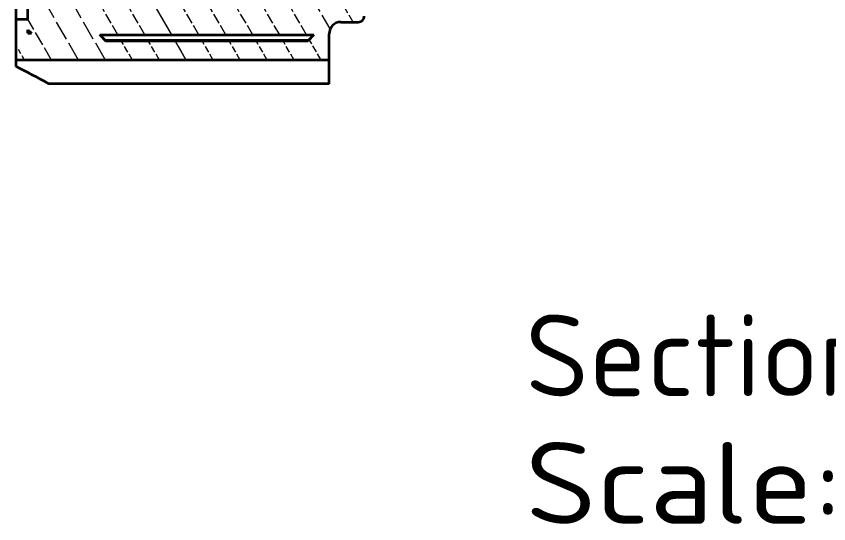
# Model space of a CAD drawing. Extents: x 23 to 417, y 3 to 294.
# Drawn here: x 310.91 to 345.71, y 98.26 to 120 of the extents above; entities that cross this region are included whole.
import ezdxf
from ezdxf.enums import TextEntityAlignment as Align

# ---------------------------------------------------------------- set-up
doc = ezdxf.new("R2010")
doc.units = 0
doc.linetypes.add('DASHED', pattern=[15, 12, -3])
doc.layers.get('0').update_dxf_attribs({"lineweight": 13})
doc.styles.get("Standard").update_dxf_attribs({"font": 'isocp.shx'})

# ---------------------------------------------------------------- blocks, each defined once
blk = doc.blocks.new('BLOCK4530')
at = {"color": 7, "lineweight": 13}
for s, p, p2 in [('Section view A-A', (26.007, -63.554), (99.923, -63.554)), ('Scale:', (26.007, -74.479), (53.186, -74.479)), ('  1:2', (53.186, -74.479), (72.214, -74.479))]:
    blk.add_text(s, height=7, dxfattribs=at).set_placement(p, p2, align=Align.FIT)
blk = doc.blocks.new('BLOCK4532')
at = {"color": 7, "lineweight": 35, "ltscale": 0.153751}
blk.add_line((-17.6, -31.25), (-17.6, -25.1), dxfattribs=at)
at = {"color": 7, "lineweight": 35, "ltscale": 0.025}
for p, q in [((-16.6, -31.25), (-16.6, -30.25)), ((-17.6, -31.25), (-16.6, -31.25)), ((-17.6, -31.25), (-16.6, -31.25))]:
    blk.add_line(p, q, dxfattribs=at)
at = {"color": 1, "lineweight": 35, "ltscale": 0.0875}
blk.add_line((-17.6, -34.75), (-17.6, -31.25), dxfattribs=at)
at = {"color": 7, "lineweight": 35, "ltscale": 0.0375}
blk.add_line((10.2, -31.5), (11.7, -31.5), dxfattribs=at)
at = {"color": 7, "lineweight": 35, "ltscale": 0.0075}
for q in [(-16.6, -32.15), (-16.3, -32.45), (-16.3, -32.45)]:
    blk.add_line((-16.6, -32.45), q, dxfattribs=at)
at = {"color": 7, "lineweight": 35, "ltscale": 0.010607}
blk.add_line((-16.6, -32.15), (-16.3, -32.45), dxfattribs=at)
at = {"color": 7, "lineweight": 35, "ltscale": 0.45875}
blk.add_line((-10.45, -32.6), (7.9, -32.6), dxfattribs=at)
at = {"color": 7, "lineweight": 35, "ltscale": 0.017446}
for p, q in [((-10.45, -32.6), (-9.957, -33.093)), ((7.9, -32.6), (7.407, -33.093))]:
    blk.add_line(p, q, dxfattribs=at)
at = {"color": 7, "lineweight": 35, "ltscale": 0.017382}
for p, q in [((-9.957, -33.09), (-10.45, -32.6)), ((7.407, -33.09), (7.9, -32.6))]:
    blk.add_line(p, q, dxfattribs=at)
at = {"color": 7, "lineweight": 35, "ltscale": 0.004125}
blk.add_line((9.2, -32.66), (9.2, -32.495), dxfattribs=at)
at = {"color": 7, "lineweight": 35, "ltscale": 0.05625}
blk.add_line((9.2, -34.75), (9.2, -32.5), dxfattribs=at)
at = {"color": 7, "lineweight": 35, "ltscale": 0.434078}
for p, q in [((7.407, -33.09), (-9.957, -33.09)), ((-9.957, -33.093), (7.407, -33.093))]:
    blk.add_line(p, q, dxfattribs=at)
at = {"color": 7, "lineweight": 35, "ltscale": 9.06259e-05}
for p, q in [((-9.957, -33.09), (-9.957, -33.093)), ((7.407, -33.09), (7.407, -33.093))]:
    blk.add_line(p, q, dxfattribs=at)
at = {"color": 1, "lineweight": 35, "ltscale": 0.014043}
blk.add_line((-17.6, -35.312), (-17.6, -34.75), dxfattribs=at)
at = {"color": 7, "lineweight": 35}
for p, q in [((9.2, -34.75), (-17.6, -34.75)), ((9.2, -36.781), (-14.806, -36.781))]:
    blk.add_line(p, q, dxfattribs=at)
at = {"color": 7, "lineweight": 35, "ltscale": 0.050767}
blk.add_line((9.2, -36.781), (9.2, -34.75), dxfattribs=at)
at = {"color": 7, "lineweight": 35}
for centre, radius, start, end in [((11.7, -31), 0.5, 270, 0.00001), ((10.2, -32.5), 1, 90, 180.00001)]:
    blk.add_arc(centre, radius, start, end, dxfattribs=at)
at = {"color": 1, "lineweight": 35}
blk.add_arc((-97.068, -189.871), 173.792, 61.7487, 62.78945, dxfattribs=at)
blk = doc.blocks.new('BLOCK4558')
at = {"color": 7, "linetype": 'DASHED', "lineweight": 13, "ltscale": 0.11444}
blk.add_line((9.289, -32.089), (7, -28.124), dxfattribs=at)
at = {"color": 7, "linetype": 'DASHED', "lineweight": 13, "ltscale": 0.057735}
blk.add_line((11.258, -31.5), (10.104, -29.5), dxfattribs=at)
at = {"color": 7, "linetype": 'DASHED', "lineweight": 13, "ltscale": 0.138564}
for p, q in [((-12.269, -34.75), (-15.04, -29.95)), ((-9.959, -34.75), (-12.731, -29.95))]:
    blk.add_line(p, q, dxfattribs=at)
at = {"color": 7, "linetype": 'DASHED', "lineweight": 13, "ltscale": 0.076499}
for p, q in [((-8.891, -32.6), (-10.421, -29.95)), ((-6.582, -32.6), (-8.112, -29.95)), ((-4.272, -32.6), (-5.802, -29.95)), ((-1.963, -32.6), (-3.493, -29.95)), ((0.346, -32.6), (-1.184, -29.95)), ((2.656, -32.6), (1.126, -29.95)), ((4.965, -32.6), (3.435, -29.95)), ((7.275, -32.6), (5.745, -29.95))]:
    blk.add_line(p, q, dxfattribs=at)
at = {"color": 7, "lineweight": 13, "ltscale": 0.076499}
blk.add_line((-4.272, -32.6), (-5.802, -29.95), dxfattribs=at)
at = {"color": 7, "linetype": 'DASHED', "lineweight": 13, "ltscale": 0.101095}
blk.add_line((-14.578, -34.75), (-16.6, -31.248), dxfattribs=at)
at = {"color": 7, "linetype": 'DASHED', "lineweight": 13, "ltscale": 0.047821}
for p, q in [((-7.65, -34.75), (-8.606, -33.093)), ((-5.34, -34.75), (-6.297, -33.093)), ((-3.031, -34.75), (-3.988, -33.093)), ((-0.722, -34.75), (-1.678, -33.093)), ((1.588, -34.75), (0.631, -33.093)), ((3.897, -34.75), (2.941, -33.093)), ((6.207, -34.75), (5.25, -33.093))]:
    blk.add_line(p, q, dxfattribs=at)
at = {"color": 7, "lineweight": 13, "ltscale": 0.047821}
blk.add_line((-3.031, -34.75), (-3.988, -33.093), dxfattribs=at)
at = {"color": 7, "linetype": 'DASHED', "lineweight": 13, "ltscale": 0.05062}
blk.add_line((8.516, -34.75), (7.504, -32.996), dxfattribs=at)
at = {"color": 7, "linetype": 'DASHED', "lineweight": 13, "ltscale": 0.035625}
blk.add_line((-16.887, -34.75), (-17.6, -33.516), dxfattribs=at)

msp = doc.modelspace()

# ---------------------------------------------------------------- block references
at = {"lineweight": 0, "xscale": 0.5, "yscale": 0.5, "zscale": 0.5}
for name in ['BLOCK4532', 'BLOCK4558', 'BLOCK4530']:
    msp.add_blockref(name, (319.7082, 135.5006), dxfattribs=at)

doc.saveas('drawing.dxf')
